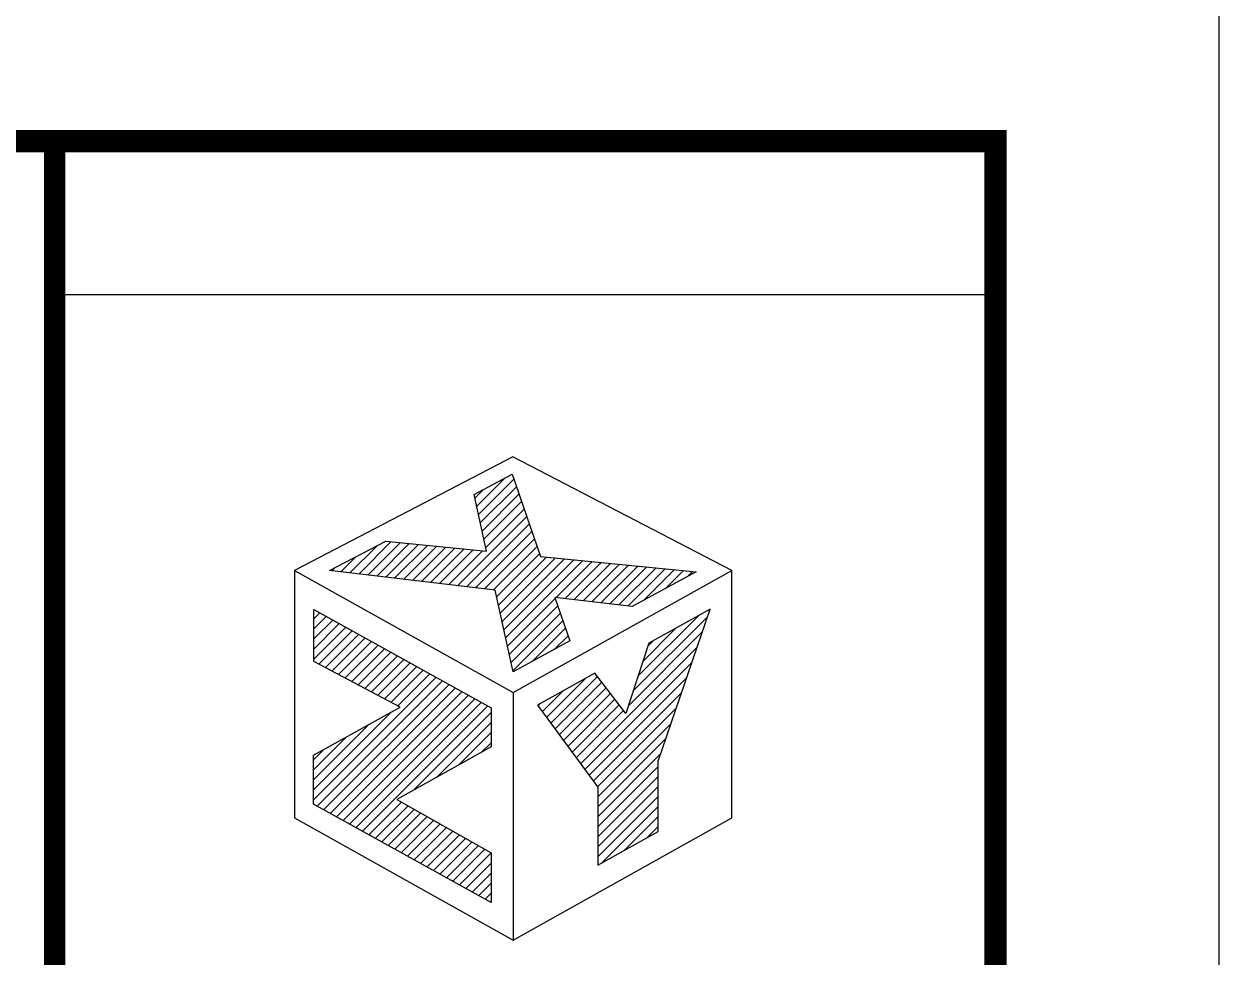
# Model space of a CAD drawing. Extents: x -191212 to 1245715665, y -234495 to 250873.
# Drawn here: x 291445 to 302138, y 101130 to 109483 of the extents above; entities that cross this region are included whole.
import ezdxf

# ---------------------------------------------------------------- set-up
doc = ezdxf.new("R2010")
doc.units = 0
doc.header["$LTSCALE"] = 500
doc.layers.get('0').update_dxf_attribs({"linetype": 'CONTINUOUS'})
doc.layers.add('0-TK', color=4, linetype='CONTINUOUS')
doc.layers.add('PUB_TITLE', color=4, linetype='CONTINUOUS')

msp = doc.modelspace()

# ---------------------------------------------------------------- hatches: boundary and pattern name
h = msp.add_hatch()
h.set_pattern_fill('ANSI31', color=256, scale=40, style=0)
h.set_pattern_definition([(45, (123480.48, -1564.313), (-44.90128, 44.90128), [])])
h.paths.add_polyline_path([(294039.4, 104240.5), (294039.4, 103777.1), (294812.4, 103368.4), (294035.6, 102938.9), (294035.6, 102498.8), (295626.1, 101619.1), (295626.1, 102064.4), (294781.7, 102542.3), (295625.6, 103011), (295626.7, 103362)])
h.paths.add_polyline_path([(296578.6, 102650.4), (296578.6, 101951.9), (297119.3, 102253.6), (297119.3, 102882.6), (297584.8, 104245), (297035.3, 103939.8), (296829.4, 103311.4), (296553.9, 103672.8), (296041.1, 103385.7)])
h.paths.add_polyline_path([(296329.6, 103959.6), (296194.2, 104350.2), (296888.6, 104267.5), (297460.9, 104579.3), (296067.5, 104715.9), (295812.5, 105451.6), (295472.5, 105269.6), (295584.1, 104763.4), (294683, 104851.8), (294180.3, 104590), (295661.2, 104413.7), (295822.3, 103682.4)])

# ---------------------------------------------------------------- linework, layer by layer
for points in [[(295819.4, 105608), (293865.3, 104591.8), (295822.5, 103498.5), (297779.8, 104591.8), (295819.4, 105608)], [(294180.3, 104590), (294683, 104851.8), (295584.1, 104763.4), (295472.5, 105269.6), (295812.5, 105451.6), (296067.5, 104715.9), (297460.9, 104579.3), (296888.6, 104267.5), (296194.2, 104350.2), (296329.6, 103959.6), (295822.3, 103682.4), (295661.2, 104413.7), (294180.3, 104590)], [(293865.3, 104591.8), (293865.3, 102376.9), (295822.5, 101282.6), (297779.8, 102376.9), (297779.8, 104591.8)], [(294039.4, 103777.1), (294039.4, 104240.5), (295626.7, 103362), (295625.6, 103011), (294781.7, 102542.3), (295626.1, 102064.4), (295626.1, 101619.1), (294035.6, 102498.8), (294035.6, 102938.9), (294812.4, 103368.4), (294039.4, 103777.1)], [(296041.1, 103385.7), (296578.6, 102650.4), (296578.6, 101951.9), (297119.3, 102253.6), (297119.3, 102882.6), (297584.8, 104245), (297035.3, 103939.8), (296829.4, 103311.4), (296553.9, 103672.8), (296041.1, 103385.7)], [(295822.5, 103498.5), (295822.5, 101282.6)]]:
    msp.add_lwpolyline(points)
at = {"layer": '0-TK'}
msp.add_line((291719.5, 107061.4), (300138.4, 107061.4), dxfattribs=at)
at = {"layer": '0-TK', "const_width": 192}
msp.add_lwpolyline([(291719.5, 28433.3), (291719.5, 108433.3)], dxfattribs=at)
at = {"layer": 'PUB_TITLE'}
msp.add_lwpolyline([(153538.4, 26433.3), (302138.4, 26433.3), (302138.4, 110433.3), (153538.4, 110433.3)], close=True, dxfattribs=at)
at = {"layer": 'PUB_TITLE', "const_width": 200}
msp.add_lwpolyline([(158538.4, 28433.3), (300138.4, 28433.3), (300138.4, 108433.3), (158538.4, 108433.3)], close=True, dxfattribs=at)

doc.saveas('drawing.dxf')
